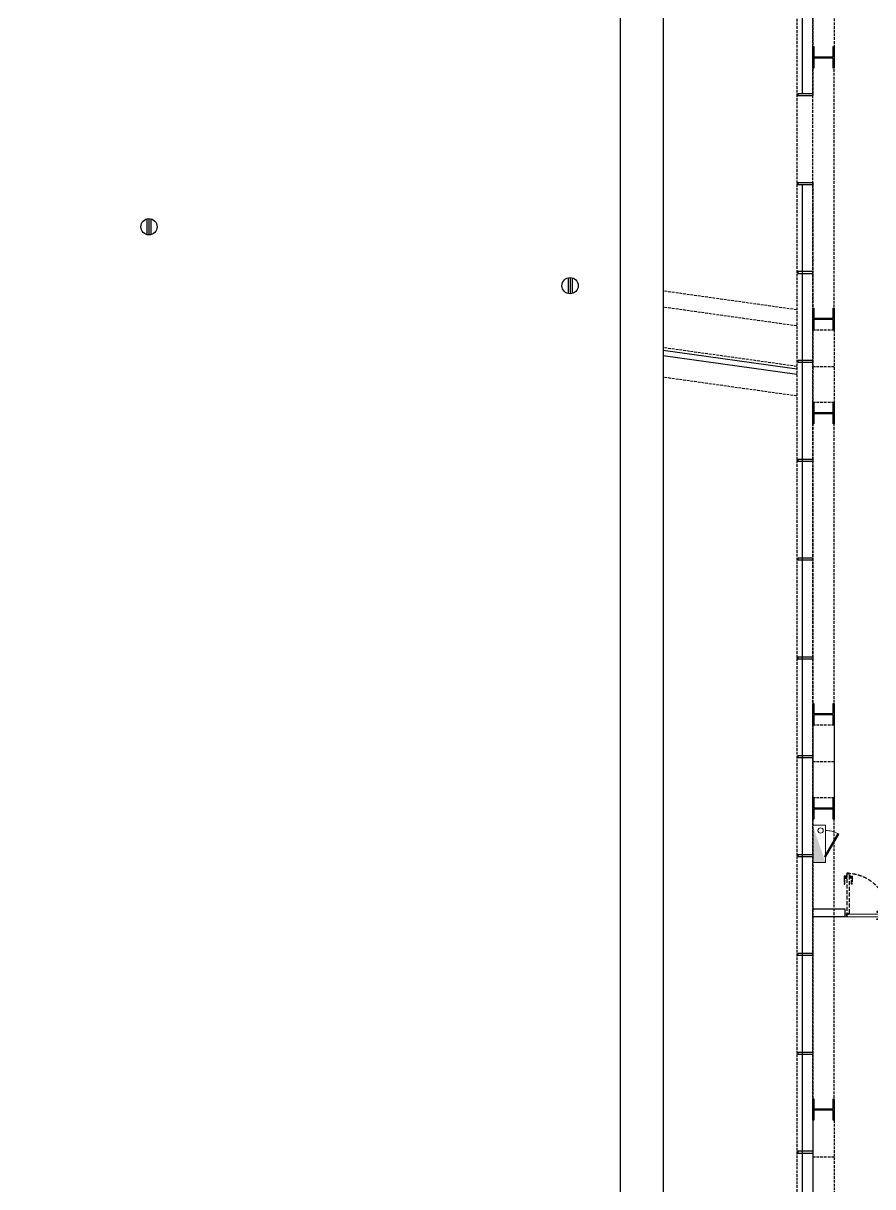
# Model space of a CAD drawing. Header units: millimetres. Extents: x 285006 to 3037698, y -2820855 to 192241.
# Drawn here: x 833963 to 849880, y -79510 to -57709 of the extents above; entities that cross this region are included whole.
import ezdxf
from ezdxf.xclip import XClip

# ---------------------------------------------------------------- set-up
doc = ezdxf.new("R2010")
doc.units = ezdxf.units.MM
doc.header["$XCLIPFRAME"] = 2
doc.header["$PDMODE"] = 35
doc.header["$PDSIZE"] = -0.1
for name, pattern in [('1#C-6F$0$CONTINOUS', [0]), ('1#C-6F$0$DASHED2', [0.375, 0.25, -0.125]), ('DASH', [0.35, 0.25, -0.1])]:
    doc.linetypes.add(name, pattern=pattern)
for name, color, linetype in [('1#C-6F$0$0-XREF', 7, 'Continuous'), ('1#C-6F$0$S-W-BEAMLINE', 4, '1#C-6F$0$DASHED2'), ('1#C-6F$0$文字图层', 7, 'Continuous'), ('1#C-6F$0$汇水面积', 3, 'Continuous'), ('4玻璃幕墙', 1, 'Continuous'), ('6铝型材', 8, 'Continuous'), ('___', 4, 'Continuous'), ('__附着_A10-J_KJ_2_B_28F_SEN22M3I_设计区$0$A_WALL_BRIK(砌块墙)', 190, 'Continuous'), ('DOOR', 60, 'Continuous'), ('DOOR--02', 8, 'Continuous'), ('DS-FINISH', 20, 'Continuous'), ('WALL', 255, 'Continuous'), ('WALL-地台', 8, 'Continuous')]:
    doc.layers.add(name, color=color, linetype=linetype)
doc.layers.add('1#C-6F$0$0XG-X', color=1, linetype='Continuous', lineweight=18)
doc.layers.add('WALL-1C-6F-1$0$A-WALL-GLAZ', color=142, linetype='Continuous', lineweight=18)
doc.styles.add('CCD_DIM', font='archs.shx', dxfattribs={"width": 0.7})
doc.dimstyles.new('DIM_100', dxfattribs={"dimscale": 100, "dimtxt": 1.5, "dimasz": 1, "dimexe": 1.5, "dimexo": 1.5, "dimgap": 0.6, "dimtad": 1, "dimdec": 0, "dimrnd": 5, "dimzin": 12, "dimdsep": 46, "dimtxsty": 'CCD_DIM', "dimblk": 'CCD_Dimension_Tick', "dimcen": 0.125, "dimclrd": 44, "dimclre": 44, "dimclrt": 50, "dimadec": 0, "dimazin": 0, "dimtfac": 1, "dimtdec": 0, "dimtix": 1, "dimtmove": 2, "dimatfit": 3, "dimldrblk": 'CCD_Leader_Dot', "dimfxl": 5, "dimtvp": 1, "dimtolj": 1, "dimtzin": 0, "dimarcsym": 0})

# ---------------------------------------------------------------- blocks, each defined once
blk = doc.blocks.new('WALL-1C-6F-1$0$mullion_____')
at = {"layer": '6铝型材'}
for p, q in [((-36798, -1713), (-36798, -1433)), ((-36798, -1433), (-36758, -1433)), ((-36758, -1713), (-36758, -1433)), ((-36798, -1713), (-36758, -1713)), ((-36778, -1713), (-36778, -1733))]:
    blk.add_line(p, q, dxfattribs=at)
blk = doc.blocks.new('WALL-1C-6F-1')
at = {"layer": '4玻璃幕墙'}
for p, q in [((98374985, 18822923), (98374985, 18796566)), ((98374885, 18791299), (98353235, 18794341))]:
    blk.add_line(p, q, dxfattribs=at)
for points in [[(98374985, 18794859), (98374985, 18768923)], [(98374885, 18791400), (98353235, 18794442)]]:
    blk.add_lwpolyline(points, dxfattribs=at)
at = {"layer": 'WALL-地台', "linetype": 'DASH', "ltscale": 200}
for p, q in [((98374885, 18823023), (98374885, 18796546)), ((98375185, 18822723), (98375185, 18796566)), ((98374885, 18796546), (98374885, 18768923))]:
    blk.add_line(p, q, dxfattribs=at)
for points in [[(98374885, 18792511), (98353235, 18795553)], [(98374885, 18792208), (98353235, 18795250)], [(98375185, 18794859), (98375185, 18768923)], [(98374885, 18791450), (98353235, 18794493)], [(98374885, 18790895), (98353235, 18793938)]]:
    blk.add_lwpolyline(points, dxfattribs=at)
at = {"layer": 'WALL-1C-6F-1$0$A-WALL-GLAZ', "lineweight": -3, "rotation": 269.9999995734953}
for p in [(98376618, 18759767), (98376618, 18758101), (98376618, 18756435), (98376618, 18754769), (98376618, 18752917), (98376618, 18751065), (98376618, 18749213), (98376618, 18747361), (98376618, 18745509), (98376618, 18743657), (98376618, 18741805), (98376618, 18739953)]:
    blk.add_blockref('WALL-1C-6F-1$0$mullion_____', p, dxfattribs=at)
blk = doc.blocks.new('1#C-6F$0$DSADSAD')
at = {"layer": '1#C-6F$0$文字图层', "color": 6}
for p, q in [((7943089, -1493991), (7943089, -1494579)), ((7943165, -1493981), (7943165, -1494588)), ((7943241, -1493991), (7943241, -1494579))]:
    blk.add_line(p, q, dxfattribs=at)
blk.add_circle((7943165, -1494285), 304, dxfattribs=at)
blk = doc.blocks.new('1#C-6F$0$单出口带卷盘消火栓')
at = {"layer": '1#C-6F$0$0XG-X'}
for p, q in [((368866, -61966), (368866, -61726)), ((368866, -61726), (369566, -61726)), ((369566, -61966), (369566, -61726)), ((368866, -61966), (368966, -61966)), ((368966, -61966), (369466, -61966)), ((369021, -62195), (369454, -61945)), ((369033, -62216), (369466, -61966)), ((369466, -61966), (369454, -61945)), ((369466, -61966), (369566, -61966)), ((369021, -62195), (369034, -62216))]:
    blk.add_line(p, q, dxfattribs=at)
blk.add_circle((368965, -61874), 50, dxfattribs=at)
blk.add_arc((369466, -61966), 500, 180, 207.134, dxfattribs=at)
blk.add_solid([(368866, -61726), (369566, -61966), (369566, -61726)], dxfattribs=at)
blk = doc.blocks.new('1#C-6F$0$A$C13D20D7F')
at = {"layer": '1#C-6F$0$S-W-BEAMLINE', "color": 6, "linetype": '1#C-6F$0$CONTINOUS'}
blk.add_lwpolyline([(380, 200), (20, 200), (20, 13), (0, 13), (0, 413), (20, 413), (20, 225), (380, 225), (380, 413), (400, 413), (400, 13), (380, 13)], close=True, dxfattribs=at)
blk = doc.blocks.new('dfgdergherhre')
at = {"layer": 'WALL-地台', "linetype": 'DASH', "ltscale": 200}
for p, q in [((3268329, 4597162, 0), (3268329, 4602464, 0)), ((3268729, 4597162, 0), (3268729, 4602464, 0)), ((3268729, 4596467, 0), (3268329, 4596467, 0)), ((3268329, 4589757, 0), (3268329, 4595796, 0)), ((3268729, 4589757, 0), (3268729, 4595796, 0)), ((3268729, 4589062, 0), (3268329, 4589062, 0)), ((3268329, 4582349, 0), (3268329, 4588391, 0)), ((3268729, 4582349, 0), (3268729, 4588391, 0)), ((3268329, 4582349, 0), (3268329, 4580983, 0)), ((3268729, 4582349, 0), (3268729, 4580983, 0)), ((3268729, 4581654, 0), (3268329, 4581654, 0))]:
    blk.add_line(p, q, dxfattribs=at)
at = {"layer": 'WALL-地台', "linetype": 'DASH', "ltscale": 200, "elevation": 0}
for points in [[(3268329, 4602464), (3268329, 4603830)], [(3268729, 4603830), (3268729, 4602464)]]:
    blk.add_lwpolyline(points, dxfattribs=at)
for points in [[(3268329, 4597162), (3268729, 4597162), (3268729, 4595796), (3268329, 4595796)], [(3268329, 4589757), (3268729, 4589757), (3268729, 4588391), (3268329, 4588391)]]:
    blk.add_lwpolyline(points, close=True, dxfattribs=at)
at = {"layer": '1#C-6F$0$0-XREF', "ltscale": 1.5, "rotation": 359.999308722076}
for p in [(3268329, 4602052, 0), (3268329, 4597150, 0), (3268329, 4595384, 0), (3268329, 4589745, 0), (3268329, 4587979, 0), (3268329, 4582337, 0)]:
    blk.add_blockref('1#C-6F$0$A$C13D20D7F', p, dxfattribs=at)
blk = doc.blocks.new('*U498')
at = {"layer": 'DOOR', "linetype": 'Continuous', "lineweight": 0, "ltscale": 1000}
for points in [[(-808, 17), (-808, 50), (-1561, 50), (-1561, 50), (-1561, 50), (-1561, 50), (-1561, 50), (-1561, 50), (-1561, 50), (-1561, 50), (-1561, 50), (-1561, 50), (-1561, 50), (-1561, 50), (-1561, 50), (-1561, 50), (-1561, 50), (-1562, 50), (-1562, 18), (-1547, 18), (-1547, 0), (-1546, 0), (-1546, 0), (-1546, 0), (-1546, 0), (-792, 0), (-792, 17)], [(-805, 20), (-805, 50), (-39, 50), (-39, 50), (-39, 50), (-39, 50), (-39, 50), (-39, 50), (-39, 50), (-39, 50), (-39, 50), (-39, 50), (-39, 50), (-39, 50), (-39, 50), (-39, 50), (-39, 50), (-38, 50), (-38, 18), (-53, 18), (-53, 0), (-54, 0), (-54, 0), (-54, 0), (-54, 0), (-789, 0), (-789, 20), (-805, 20)]]:
    blk.add_lwpolyline(points, close=True, dxfattribs=at)
at = {"layer": 'DOOR--02', "linetype": 'DASH', "ltscale": 300}
for p, q in [((-1610, 726), (-1610, 612)), ((-1464, 726), (-1464, 612)), ((-136, 726), (-136, 612)), ((10, 726), (10, 612))]:
    blk.add_line(p, q, dxfattribs=at)
at = {"layer": 'DOOR--02'}
for p, q in [((-885, 98), (-999, 98)), ((-715, 98), (-601, 98)), ((-885, -48), (-999, -48)), ((-715, -48), (-601, -48))]:
    blk.add_line(p, q, dxfattribs=at)
at = {"layer": 'DOOR--02', "linetype": 'DASH', "ltscale": 300}
for points in [[(-1574, 727), (-1574, 762), (-1612, 762), (-1612, 719)], [(-1612, 762), (-1600, 752), (-1600, 726)], [(-1612, 726), (-1612, 612), (-1600, 612), (-1600, 726)], [(-1602, 726), (-1612, 726)], [(-1602, 726), (-1574, 726), (-1574, 726)], [(-1562, 726), (-1562, 777), (-1572, 776), (-1572, 726), (-1562, 726)], [(-1572, 760), (-1562, 760)], [(-1572, 743), (-1562, 743)], [(-1512, 726), (-1512, 777), (-1502, 776), (-1502, 726), (-1512, 726)], [(-1502, 760), (-1512, 760)], [(-1502, 743), (-1512, 743)], [(-1500, 727), (-1500, 762), (-1462, 762), (-1462, 719)], [(-1472, 726), (-1500, 726), (-1500, 726)], [(-1462, 762), (-1474, 752), (-1474, 726)], [(-1462, 726), (-1462, 612), (-1474, 612), (-1474, 726)], [(-1472, 726), (-1462, 726)], [(-100, 727), (-100, 762), (-138, 762), (-138, 719)], [(-138, 762), (-126, 752), (-126, 726)], [(-138, 726), (-138, 612), (-126, 612), (-126, 726)], [(-128, 726), (-138, 726)], [(-128, 726), (-100, 726), (-100, 726)], [(-88, 726), (-88, 777), (-98, 776), (-98, 726), (-88, 726)], [(-98, 760), (-88, 760)], [(-98, 743), (-88, 743)], [(-38, 726), (-38, 777), (-28, 776), (-28, 726), (-38, 726)], [(-28, 760), (-38, 760)], [(-28, 743), (-38, 743)], [(-26, 727), (-26, 762), (12, 762), (12, 719)], [(2, 726), (-26, 726), (-26, 726)], [(12, 762), (0, 752), (0, 726)], [(12, 726), (12, 612), (0, 612), (0, 726)], [(2, 726), (12, 726)]]:
    blk.add_lwpolyline(points, dxfattribs=at)
for points in [[(-1574, 761), (-1574, 727), (-1572, 727), (-1572, 761)], [(-1529, 805), (-1562, 805), (-1562, 51), (-1562, 51), (-1562, 51), (-1562, 51), (-1562, 51), (-1562, 51), (-1562, 51), (-1562, 51), (-1562, 51), (-1562, 51), (-1562, 51), (-1562, 51), (-1562, 51), (-1562, 51), (-1562, 51), (-1562, 50), (-1530, 50), (-1530, 65), (-1512, 65), (-1512, 66), (-1512, 66), (-1512, 66), (-1512, 66), (-1512, 820), (-1529, 820)], [(-1500, 761), (-1500, 727), (-1502, 727), (-1502, 761)], [(-100, 761), (-100, 727), (-98, 727), (-98, 761)], [(-68, 816), (-38, 816), (-38, 51), (-38, 51), (-38, 51), (-38, 51), (-38, 51), (-38, 51), (-38, 51), (-38, 51), (-38, 51), (-38, 51), (-38, 51), (-38, 51), (-38, 51), (-38, 51), (-38, 51), (-38, 50), (-70, 50), (-70, 65), (-88, 65), (-88, 66), (-88, 66), (-88, 66), (-88, 66), (-88, 801), (-68, 801), (-68, 816)], [(-26, 761), (-26, 727), (-28, 727), (-28, 761)]]:
    blk.add_lwpolyline(points, close=True, dxfattribs=at)
at = {"layer": 'DOOR--02'}
for points in [[(-885, 100), (-999, 100), (-999, 88), (-885, 88)], [(-884, 62), (-850, 62), (-850, 100), (-893, 100)], [(-886, 50), (-835, 50), (-835, 60), (-886, 60), (-886, 50)], [(-885, 90), (-885, 100)], [(-850, 100), (-859, 88), (-885, 88)], [(-885, 90), (-885, 62), (-885, 62)], [(-869, 60), (-869, 50)], [(-852, 60), (-852, 50)], [(-714, 50), (-765, 50), (-765, 60), (-714, 60), (-714, 50)], [(-716, 62), (-750, 62), (-750, 100), (-707, 100)], [(-750, 100), (-741, 88), (-715, 88)], [(-748, 60), (-748, 50)], [(-731, 60), (-731, 50)], [(-715, 100), (-601, 100), (-601, 88), (-715, 88)], [(-715, 90), (-715, 100)], [(-715, 90), (-715, 62), (-715, 62)], [(-885, -50), (-999, -50), (-999, -38), (-885, -38)], [(-884, -12), (-850, -12), (-850, -50), (-893, -50)], [(-886, 0), (-835, 0), (-835, -10), (-886, -10), (-886, 0)], [(-885, -40), (-885, -12), (-885, -12)], [(-850, -50), (-859, -38), (-885, -38)], [(-885, -40), (-885, -50)], [(-869, -10), (-869, 0)], [(-852, -10), (-852, 0)], [(-714, 0), (-765, 0), (-765, -10), (-714, -10), (-714, 0)], [(-716, -12), (-750, -12), (-750, -50), (-707, -50)], [(-750, -50), (-741, -38), (-715, -38)], [(-748, -10), (-748, 0)], [(-731, -10), (-731, 0)], [(-715, -40), (-715, -12), (-715, -12)], [(-715, -50), (-601, -50), (-601, -38), (-715, -38)], [(-715, -40), (-715, -50)]]:
    blk.add_lwpolyline(points, dxfattribs=at)
for points in [[(-850, 62), (-885, 62), (-885, 60), (-850, 60)], [(-750, 62), (-715, 62), (-715, 60), (-750, 60)], [(-850, -12), (-885, -12), (-885, -10), (-850, -10)], [(-750, -12), (-715, -12), (-715, -10), (-750, -10)]]:
    blk.add_lwpolyline(points, close=True, dxfattribs=at)
at = {"layer": 'DOOR--02', "linetype": 'DASH', "ltscale": 300}
for centre, radius, start, end in [((-1594, 38), 786, 0.8702, 84.0232), ((-39, 50), 766, 89.9252, 182.2459)]:
    blk.add_arc(centre, radius, start, end, dxfattribs=at)
at = {"layer": 'DS-FINISH', "linetype": 'Continuous', "lineweight": 0, "ltscale": 1000}
for points in [[(-1600, 50), (-1565, 50), (-1565, 15), (-1550, 15), (-1550, 0), (-1600, 0), (-1600, 50)], [(-35, 50), (0, 50), (0, 0), (-50, 0), (-50, 15), (-35, 15), (-35, 50), (0, 50)]]:
    blk.add_lwpolyline(points, dxfattribs=at)
blk = doc.blocks.new('CCD_Dimension_Tick')
at = {"color": 0, "linetype": 'ByBlock'}
for p, q in [((-1.09, 0), (0, 0)), ((0, 0), (1.09, 0))]:
    blk.add_line(p, q, dxfattribs=at)
at = {"color": 0, "linetype": 'Continuous', "const_width": 0.608}
blk.add_lwpolyline([(-0.61, -0.61), (0.61, 0.61)], dxfattribs=at)
blk = doc.blocks.new('*D1125')
at = {"layer": '___', "color": 44, "lineweight": -2, "transparency": 16777216}
for p, q in [((849156, -732), (849156, -82)), ((849461, -164), (849461, -382)), ((849056, -232), (848956, -232)), ((849156, -232), (849461, -232)), ((849561, -232), (849661, -232))]:
    blk.add_line(p, q, dxfattribs=at)
at = {"layer": 'Defpoints', "color": 0, "transparency": 16777216}
for p in [(849461, -14, 0), (849461, -232), (849156, -315129, 0)]:
    blk.add_point(p, dxfattribs=at)
at = {"layer": '___', "color": 44, "lineweight": -2, "transparency": 16777216, "xscale": 100, "yscale": 100, "zscale": 100}
blk.add_blockref('CCD_Dimension_Tick', (849156, -232), dxfattribs=at)
at = {"layer": '___', "color": 44, "lineweight": -2, "transparency": 16777216, "xscale": 100, "yscale": 100, "zscale": 100, "rotation": 180}
blk.add_blockref('CCD_Dimension_Tick', (849461, -232), dxfattribs=at)
at = {"layer": '___', "color": 50, "transparency": 16777216, "insert": (849308, -97), "char_height": 150, "attachment_point": 5, "style": 'CCD_DIM'}
blk.add_mtext('\\A1;305', dxfattribs=at)
blk = doc.blocks.new('CCD_Leader_Dot')
at = {"color": 0, "linetype": 'ByBlock'}
blk.add_line((-5, 0), (-10, 0), dxfattribs=at)
at = {"color": 0, "linetype": 'ByBlock', "const_width": 5}
blk.add_lwpolyline([(-2.5, 0, 1), (2.5, 0, 1)], format="xyb", close=True, dxfattribs=at)

msp = doc.modelspace()

# ---------------------------------------------------------------- linework, layer by layer
at = {"elevation": 0}
msp.add_lwpolyline([(845956.1, -41840.4), (845956.1, -53869.1), (846388.1, -53996.6), (845566.8, -54071.6), (845956.1, -54184), (845956.1, -64760.6)], dxfattribs=at)
at = {"layer": '1#C-6F$0$S-W-BEAMLINE', "linetype": '1#C-6F$0$CONTINOUS'}
for p, q in [((848755.5, -70855.2, 0), (848755.5, -72221.3, 0)), ((849155.4, -70855.2, 0), (849155.5, -72221.3, 0))]:
    msp.add_line(p, q, dxfattribs=at)
at = {"layer": 'Defpoints', "elevation": 0}
msp.add_lwpolyline([(845156.1, -31242.8), (865505.7, -31242.8), (865505.7, -88921.9), (845156.1, -88921.9)], close=True, dxfattribs=at)
at = {"layer": 'WALL', "elevation": 0}
msp.add_lwpolyline([(849355.5, -74451.5), (848755.7, -74451.5), (848755.7, -74301.5), (849355.5, -74301.5)], close=True, dxfattribs=at)

# ---------------------------------------------------------------- block references
at = {"layer": '1#C-6F$0$0-XREF', "ltscale": 1.5}
ref = msp.add_blockref('WALL-1C-6F-1', (-97526656.2, -18854402, 0), dxfattribs=dict(at, rotation=359.999308722076))
XClip(ref).set_block_clipping_path([(98372385.8231538981, 18767467.007476639), (98391135.4026873261, 18767467.2336917371), (98391134.7242774069, 18823696.4636914618), (98372385.144743979, 18823696.2374763638)])
at = {"layer": '1#C-6F$0$0XG-X', "xscale": -1, "rotation": 89.99930872168804}
msp.add_blockref('1#C-6F$0$单出口带卷盘消火栓', (787033.5, 296130.9, 0), dxfattribs=at)
at = {"layer": '1#C-6F$0$汇水面积', "xscale": 0.4999999999999999, "yscale": 0.4999999999999999, "zscale": 0.4999999999999999, "rotation": 359.999308721688}
for p in [(-3135255.3, 685668.8, 0), (-3127364.4, 684563.8, 0)]:
    msp.add_blockref('1#C-6F$0$DSADSAD', p, dxfattribs=at)
at = {"layer": '__附着_A10-J_KJ_2_B_28F_SEN22M3I_设计区$0$A_WALL_BRIK(砌块墙)'}
msp.add_blockref('dfgdergherhre', (-2419573.4, -4660612.4), dxfattribs=at)
at = {"layer": 'DS-FINISH', "xscale": -1}
msp.add_blockref('*U498', (849355.5, -74451.5, 0), dxfattribs=at)

# ---------------------------------------------------------------- dimensions: what is measured, and where the dimension line sits
at = {"layer": '___'}
dim = msp.add_linear_dim(base=(849461, -231.6), p1=(849155.9, -315129, 0), p2=(849461, -13.7, 0), dimstyle='DIM_100', override={"dimfxlon": 1}, dxfattribs=at)
dim.commit()
dim.dimension.update_dxf_attribs({"geometry": '*D1125', "text_midpoint": (849308.4, -96.6)})

doc.saveas('drawing.dxf')
